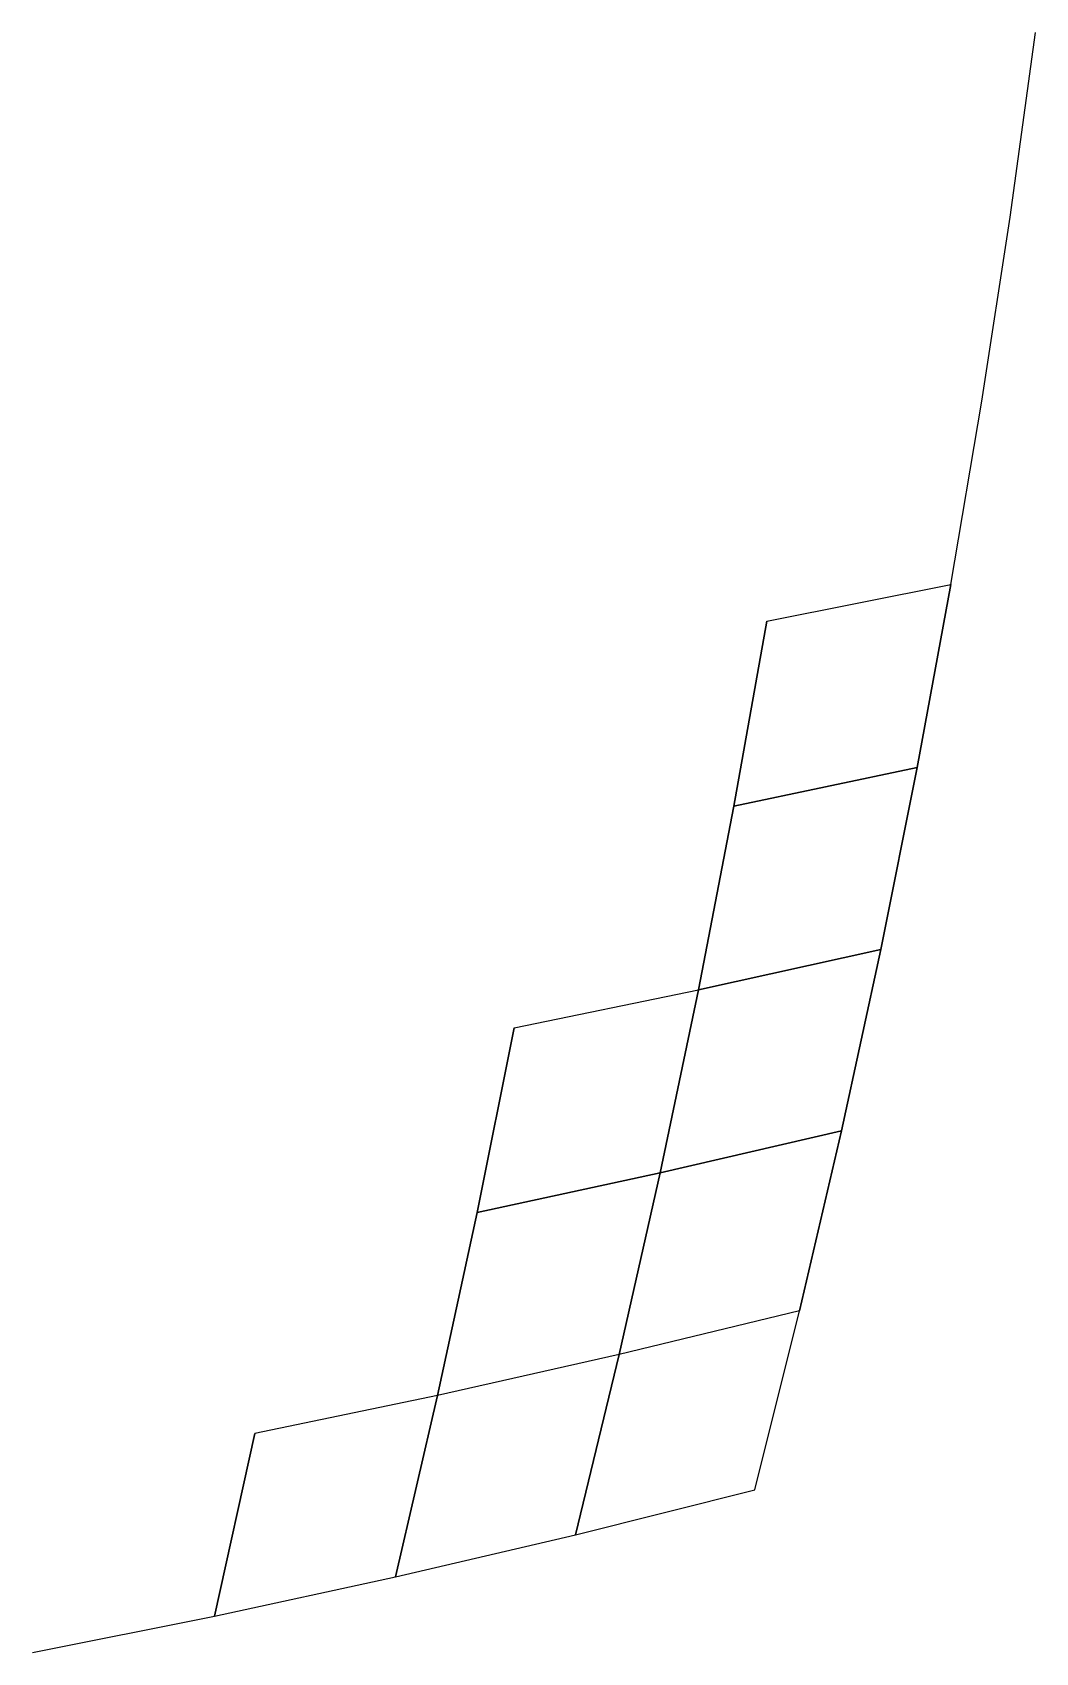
# Model space of a CAD drawing. Header units: millimetres. Extents: x 12.34 to 17.28, y -16.7 to -8.72.
import ezdxf

# ---------------------------------------------------------------- set-up
doc = ezdxf.new("R2010")
doc.units = ezdxf.units.MM
doc.layers.add('Test6 LowerTendons', color=90, linetype='Continuous')
doc.layers.add('Test6 TestBases', color=40, linetype='Continuous')
doc.layers.add('Test6 UpperTendons', color=203, linetype='Continuous', true_color=0xaa38c7)

msp = doc.modelspace()

# ---------------------------------------------------------------- linework, layer by layer
at = {"layer": 'Test6 LowerTendons'}
for p, q in [((17.155426, -9.624898, 28.949104), (17.281346, -8.715208, 29.161588)), ((17.016357, -10.532009, 28.714429), (17.155426, -9.624898, 28.949104)), ((16.863984, -11.436163, 28.457306), (17.016357, -10.532009, 28.714429)), ((16.698149, -12.336947, 28.177465), (16.863984, -11.436163, 28.457306)), ((15.95602, -11.615904, 28.90457), (15.794219, -12.526964, 28.611463)), ((16.518684, -13.233912, 27.874624), (16.698149, -12.336947, 28.177465)), ((15.794219, -12.526964, 28.611463), (15.619286, -13.433287, 28.294571)), ((16.325413, -14.126565, 27.548486), (16.518684, -13.233912, 27.874624)), ((15.619286, -13.433287, 28.294571), (15.43109, -14.334328, 27.95365)), ((14.711374, -13.620518, 28.688934), (14.529234, -14.529234, 28.333739)), ((16.118156, -15.014367, 27.198748), (16.325413, -14.126565, 27.548486)), ((15.43109, -14.334328, 27.95365), (15.229495, -15.229495, 27.588458)), ((14.529234, -14.529234, 28.333739), (14.334328, -15.43109, 27.95365)), ((15.89673, -15.89673, 26.825101), (16.118156, -15.014367, 27.198748)), ((15.229495, -15.229495, 27.588458), (15.014367, -16.118156, 27.198748)), ((14.334328, -15.43109, 27.95365), (14.126565, -16.325413, 27.548486)), ((13.233912, -16.518684, 27.874624), (13.433287, -15.619286, 28.294571))]:
    msp.add_line(p, q, dxfattribs=at)
at = {"layer": 'Test6 TestBases'}
for points in [[(16.863984, -11.436163, 28.457306), (16.698149, -12.336947, 28.177465), (15.794219, -12.526964, 28.611463), (15.95602, -11.615904, 28.90457)], [(16.698149, -12.336947, 28.177465), (16.518684, -13.233912, 27.874624), (15.619286, -13.433287, 28.294571), (15.794219, -12.526964, 28.611463)], [(16.518684, -13.233912, 27.874624), (16.325413, -14.126565, 27.548486), (15.43109, -14.334328, 27.95365), (15.619286, -13.433287, 28.294571)], [(15.619286, -13.433287, 28.294571), (15.43109, -14.334328, 27.95365), (14.529234, -14.529234, 28.333739), (14.711374, -13.620518, 28.688934)], [(16.325413, -14.126565, 27.548486), (16.118156, -15.014367, 27.198748), (15.229495, -15.229495, 27.588458), (15.43109, -14.334328, 27.95365)], [(15.43109, -14.334328, 27.95365), (15.229495, -15.229495, 27.588458), (14.334328, -15.43109, 27.95365), (14.529234, -14.529234, 28.333739)], [(15.89673, -15.89673, 26.825101), (16.118156, -15.014367, 27.198748), (15.229495, -15.229495, 27.588458), (15.014367, -16.118156, 27.198748)], [(15.014367, -16.118156, 27.198748), (15.229495, -15.229495, 27.588458), (14.334328, -15.43109, 27.95365), (14.126565, -16.325413, 27.548486)], [(14.126565, -16.325413, 27.548486), (14.334328, -15.43109, 27.95365), (13.433287, -15.619286, 28.294571), (13.233912, -16.518684, 27.874624)]]:
    msp.add_3dface(points, dxfattribs=at)
at = {"layer": 'Test6 UpperTendons'}
for p, q in [((15.95602, -11.615904, 28.90457), (16.863984, -11.436163, 28.457306)), ((16.698149, -12.336947, 28.177465), (15.794219, -12.526964, 28.611463)), ((15.619286, -13.433287, 28.294571), (16.518684, -13.233912, 27.874624)), ((14.711374, -13.620518, 28.688934), (15.619286, -13.433287, 28.294571)), ((16.325413, -14.126565, 27.548486), (15.43109, -14.334328, 27.95365)), ((15.43109, -14.334328, 27.95365), (14.529234, -14.529234, 28.333739)), ((16.118156, -15.014367, 27.198748), (15.229495, -15.229495, 27.588458)), ((15.229495, -15.229495, 27.588458), (14.334328, -15.43109, 27.95365)), ((14.334328, -15.43109, 27.95365), (13.433287, -15.619286, 28.294571)), ((15.014367, -16.118156, 27.198748), (15.89673, -15.89673, 26.825101)), ((14.126565, -16.325413, 27.548486), (15.014367, -16.118156, 27.198748)), ((13.233912, -16.518684, 27.874624), (14.126565, -16.325413, 27.548486)), ((12.336947, -16.698149, 28.177465), (13.233912, -16.518684, 27.874624))]:
    msp.add_line(p, q, dxfattribs=at)

doc.saveas('drawing.dxf')
